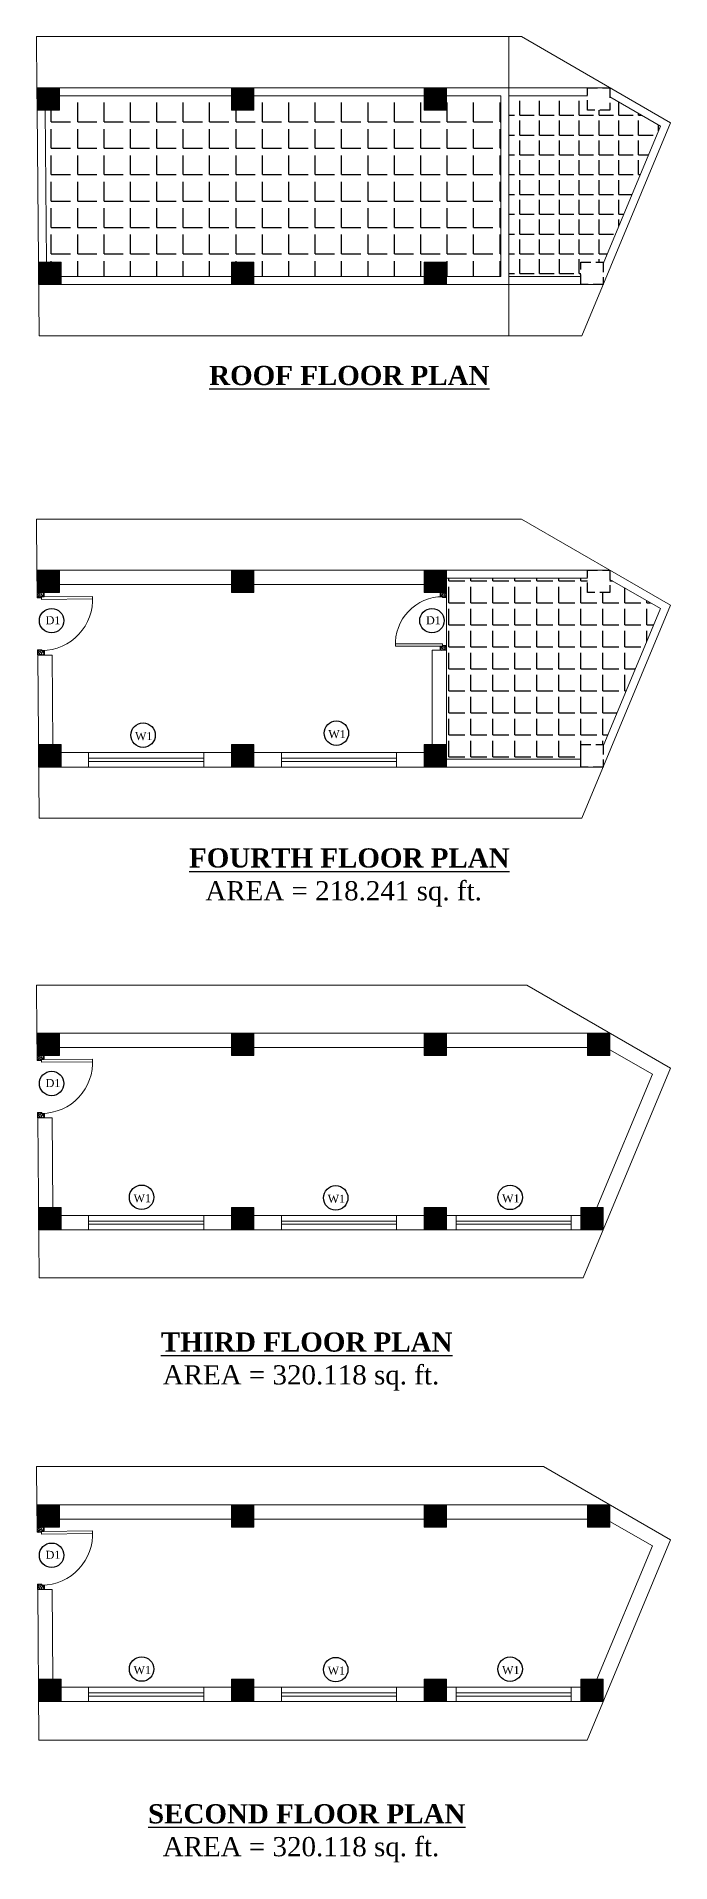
# Model space of a CAD drawing. Header units: inches. Extents: x 20273 to 45441, y -4696 to -1121.
# Drawn here: x 30202 to 30599, y -3282 to -2141 of the extents above; entities that cross this region are included whole.
import ezdxf

# ---------------------------------------------------------------- set-up
doc = ezdxf.new("R2010")
doc.units = ezdxf.units.IN
doc.header["$LTSCALE"] = 5
doc.header["$MEASUREMENT"] = 0
doc.linetypes.add('HIDDEN', pattern=[0.375, 0.25, -0.125])
doc.layers.add('A-WALL', color=7, linetype='Continuous', lineweight=9)
doc.layers.add('DOOR', color=62, linetype='Continuous', lineweight=0)
doc.layers.add('TEXT', color=6, linetype='Continuous')
doc.layers.add('WALL', color=7, linetype='Continuous')
doc.styles.add('ordinary', font='times.ttf')
pattern_1 = [(45, (4083.21402, 1189.90549), (-0.08838834765, 0.08838834765), [])]
pattern_2 = [(45, (4083.21402, 605.82846), (-0.08838834765, 0.08838834765), [])]
pattern_3 = [(45, (4083.21402, 900.65939), (-0.08838834765, 0.08838834765), [])]
pattern_4 = [(45, (4083.21402, 1491.43038), (-0.08838834765, 0.08838834765), [])]

# ---------------------------------------------------------------- blocks, each defined once
blk = doc.blocks.new('A$C27B36B59')
at = {"layer": 'DOOR'}
for p, q in [((0, 4), (0, 0)), ((2.5, 4), (0, 4)), ((0, 0), (3, 0)), ((2.5, 2.5), (2.5, 4)), ((3, 2.5), (2.5, 2.5)), ((3, 0), (3, 2.5))]:
    blk.add_line(p, q, dxfattribs=at)
for centre, radius, start, end in [((-1.4, -0.5), 4.75, 22.1411, 72.838), ((1.3, 2.1), 1.64, 45.138, 144.8948), ((2.2, 0.3), 2.49, 83.3149, 152.658), ((0.1, 0.4), 2.05, 349.4875, 93.6805), ((2, -0.5), 2.01, 58.7447, 166.495), ((-0.1, 0.3), 1.13, 343.542, 86.947), ((2.1, -0.4), 1.17, 38.2816, 160.1519)]:
    blk.add_arc(centre, radius, start, end, dxfattribs=at)
blk = doc.blocks.new('D2')
at = {"layer": 'DOOR'}
for p, q in [((74474, 24047.6), (74474, 24018.1)), ((74474, 24047.6), (74475.5, 24047.6)), ((74475.5, 24047.6), (74475.5, 24018.1))]:
    blk.add_line(p, q, dxfattribs=at)
blk.add_arc((74474, 24047.6), 29.5, 180, 272.9146, dxfattribs=at)
at = {"layer": 'DOOR', "xscale": -1, "rotation": 180}
blk.add_blockref('A$C27B36B59', (74442, 24050.1), dxfattribs=at)
at = {"layer": 'DOOR', "rotation": 180}
blk.add_blockref('A$C27B36B59', (74478, 24050.1), dxfattribs=at)

msp = doc.modelspace()

# ---------------------------------------------------------------- hatches: boundary and pattern name
at = {"layer": 'A-WALL', "ltscale": 5}
h = msp.add_hatch(dxfattribs=at)
h.set_pattern_fill('ANSI31', color=256)
h.set_pattern_definition(pattern_4)
h.paths.add_polyline_path([(30216.68, -2187.18), (30216.68, -2173.18), (30202.68, -2173.18), (30202.68, -2187.18)])
h = msp.add_hatch(dxfattribs=at)
h.set_pattern_fill('ANSI31', color=256)
h.set_pattern_definition(pattern_4)
h.paths.add_polyline_path([(30338.1, -2187.18), (30338.1, -2173.18), (30324.1, -2173.18), (30324.1, -2187.18)])
h = msp.add_hatch(dxfattribs=at)
h.set_pattern_fill('ANSI31', color=256)
h.set_pattern_definition(pattern_4)
h.paths.add_polyline_path([(30458.6, -2187.18), (30458.6, -2173.18), (30444.6, -2173.18), (30444.6, -2187.18)])
h = msp.add_hatch(dxfattribs=at)
h.set_pattern_fill('ANSI31', color=256)
h.set_pattern_definition(pattern_4)
h.paths.add_polyline_path([(30217.6, -2296.17), (30217.6, -2282.17), (30203.6, -2282.17), (30203.6, -2296.17)])
h = msp.add_hatch(dxfattribs=at)
h.set_pattern_fill('ANSI31', color=256)
h.set_pattern_definition(pattern_4)
h.paths.add_polyline_path([(30338.1, -2296.17), (30338.1, -2282.17), (30324.1, -2282.17), (30324.1, -2296.17)])
h = msp.add_hatch(dxfattribs=at)
h.set_pattern_fill('ANSI31', color=256)
h.set_pattern_definition(pattern_4)
h.paths.add_polyline_path([(30444.6, -2296.17), (30458.6, -2296.17), (30458.6, -2282.17), (30444.6, -2282.17)])
h = msp.add_hatch(dxfattribs=at)
h.set_pattern_fill('ANSI31', color=256)
h.set_pattern_definition(pattern_1)
h.paths.add_polyline_path([(30216.68, -2488.71), (30216.68, -2474.71), (30202.68, -2474.71), (30202.68, -2488.71)])
h = msp.add_hatch(dxfattribs=at)
h.set_pattern_fill('ANSI31', color=256)
h.set_pattern_definition(pattern_1)
h.paths.add_polyline_path([(30338.1, -2488.71), (30338.1, -2474.71), (30324.1, -2474.71), (30324.1, -2488.71)])
h = msp.add_hatch(dxfattribs=at)
h.set_pattern_fill('ANSI31', color=256)
h.set_pattern_definition(pattern_1)
h.paths.add_polyline_path([(30458.6, -2488.71), (30458.6, -2474.71), (30444.6, -2474.71), (30444.6, -2488.71)])
h = msp.add_hatch(dxfattribs=at)
h.set_pattern_fill('ANSI31', color=256)
h.set_pattern_definition(pattern_1)
h.paths.add_polyline_path([(30217.6, -2597.7), (30217.6, -2583.7), (30203.6, -2583.7), (30203.6, -2597.7)])
h = msp.add_hatch(dxfattribs=at)
h.set_pattern_fill('ANSI31', color=256)
h.set_pattern_definition(pattern_1)
h.paths.add_polyline_path([(30338.1, -2597.7), (30338.1, -2583.7), (30324.1, -2583.7), (30324.1, -2597.7)])
h = msp.add_hatch(dxfattribs=at)
h.set_pattern_fill('ANSI31', color=256)
h.set_pattern_definition(pattern_1)
h.paths.add_polyline_path([(30444.6, -2597.7), (30458.6, -2597.7), (30458.6, -2583.7), (30444.6, -2583.7)])
h = msp.add_hatch(dxfattribs=at)
h.set_pattern_fill('ANSI31', color=256)
h.set_pattern_definition(pattern_3)
h.paths.add_polyline_path([(30216.68, -2777.95), (30216.68, -2763.95), (30202.68, -2763.95), (30202.68, -2777.95)])
h = msp.add_hatch(dxfattribs=at)
h.set_pattern_fill('ANSI31', color=256)
h.set_pattern_definition(pattern_3)
h.paths.add_polyline_path([(30338.1, -2777.95), (30338.1, -2763.95), (30324.1, -2763.95), (30324.1, -2777.95)])
h = msp.add_hatch(dxfattribs=at)
h.set_pattern_fill('ANSI31', color=256)
h.set_pattern_definition(pattern_3)
h.paths.add_polyline_path([(30458.6, -2777.95), (30458.6, -2763.95), (30444.6, -2763.95), (30444.6, -2777.95)])
h = msp.add_hatch(dxfattribs=at)
h.set_pattern_fill('ANSI31', color=256)
h.set_pattern_definition(pattern_3)
h.paths.add_polyline_path([(30560.72, -2763.95), (30546.72, -2763.95), (30546.72, -2777.95), (30560.72, -2777.95)])
h = msp.add_hatch(dxfattribs=at)
h.set_pattern_fill('ANSI31', color=256)
h.set_pattern_definition(pattern_3)
h.paths.add_polyline_path([(30217.6, -2886.94), (30217.6, -2872.94), (30203.6, -2872.94), (30203.6, -2886.94)])
h = msp.add_hatch(dxfattribs=at)
h.set_pattern_fill('ANSI31', color=256)
h.set_pattern_definition(pattern_3)
h.paths.add_polyline_path([(30338.1, -2886.94), (30338.1, -2872.94), (30324.1, -2872.94), (30324.1, -2886.94)])
h = msp.add_hatch(dxfattribs=at)
h.set_pattern_fill('ANSI31', color=256)
h.set_pattern_definition(pattern_3)
h.paths.add_polyline_path([(30444.6, -2886.94), (30458.6, -2886.94), (30458.6, -2872.94), (30444.6, -2872.94)])
h = msp.add_hatch(dxfattribs=at)
h.set_pattern_fill('ANSI31', color=256)
h.set_pattern_definition(pattern_3)
h.paths.add_polyline_path([(30556.47, -2872.94), (30542.47, -2872.94), (30542.47, -2886.94), (30556.47, -2886.94)])
h = msp.add_hatch(dxfattribs=at)
h.set_pattern_fill('ANSI31', color=256)
h.set_pattern_definition(pattern_2)
h.paths.add_polyline_path([(30216.68, -3072.78), (30216.68, -3058.78), (30202.68, -3058.78), (30202.68, -3072.78)])
h = msp.add_hatch(dxfattribs=at)
h.set_pattern_fill('ANSI31', color=256)
h.set_pattern_definition(pattern_2)
h.paths.add_polyline_path([(30338.1, -3072.78), (30338.1, -3058.78), (30324.1, -3058.78), (30324.1, -3072.78)])
h = msp.add_hatch(dxfattribs=at)
h.set_pattern_fill('ANSI31', color=256)
h.set_pattern_definition(pattern_2)
h.paths.add_polyline_path([(30458.6, -3072.78), (30458.6, -3058.78), (30444.6, -3058.78), (30444.6, -3072.78)])
h = msp.add_hatch(dxfattribs=at)
h.set_pattern_fill('ANSI31', color=256)
h.set_pattern_definition(pattern_2)
h.paths.add_polyline_path([(30560.72, -3058.78), (30546.72, -3058.78), (30546.72, -3072.78), (30560.72, -3072.78)])
h = msp.add_hatch(dxfattribs=at)
h.set_pattern_fill('ANSI31', color=256)
h.set_pattern_definition(pattern_2)
h.paths.add_polyline_path([(30217.6, -3181.77), (30217.6, -3167.77), (30203.6, -3167.77), (30203.6, -3181.77)])
h = msp.add_hatch(dxfattribs=at)
h.set_pattern_fill('ANSI31', color=256)
h.set_pattern_definition(pattern_2)
h.paths.add_polyline_path([(30338.1, -3181.77), (30338.1, -3167.77), (30324.1, -3167.77), (30324.1, -3181.77)])
h = msp.add_hatch(dxfattribs=at)
h.set_pattern_fill('ANSI31', color=256)
h.set_pattern_definition(pattern_2)
h.paths.add_polyline_path([(30444.6, -3181.77), (30458.6, -3181.77), (30458.6, -3167.77), (30444.6, -3167.77)])
h = msp.add_hatch(dxfattribs=at)
h.set_pattern_fill('ANSI31', color=256)
h.set_pattern_definition(pattern_2)
h.paths.add_polyline_path([(30556.47, -3167.77), (30542.47, -3167.77), (30542.47, -3181.77), (30556.47, -3181.77)])
at = {"layer": 'WALL', "linetype": 'ByBlock', "ltscale": 5, "true_color": 0xf8991e}
h = msp.add_hatch(dxfattribs=at)
h.set_pattern_fill('ANGLE', color=30, scale=60)
h.set_pattern_definition([(0, (0, 0), (0, 16.5), [12, -4.5]), (90, (0, 0), (-16.5, 1e-15), [12, -4.5])])
h.paths.add_polyline_path([(30492.6, -2178.18), (30458.6, -2178.18), (30458.6, -2187.18), (30444.6, -2187.18), (30444.6, -2178.18), (30338.1, -2178.18), (30338.1, -2187.18), (30324.1, -2187.18), (30324.1, -2178.18), (30216.68, -2178.18), (30216.68, -2187.18), (30207.68, -2187.18), (30208.48, -2282.17), (30217.6, -2282.17), (30217.6, -2291.17), (30324.1, -2291.17), (30324.1, -2282.17), (30338.1, -2282.17), (30338.1, -2291.17), (30444.6, -2291.17), (30444.6, -2282.17), (30458.6, -2282.17), (30458.6, -2291.17), (30492.6, -2291.17)])
h = msp.add_hatch(dxfattribs=at)
h.set_pattern_fill('ANGLE', color=30, scale=45)
h.set_pattern_definition([(0, (0, 0), (0, 12.375), [9, -3.375]), (90, (0, 0), (-12.375, 8e-16), [9, -3.375])])
h.paths.add_polyline_path([(30497.6, -2178.18), (30497.6, -2291.17), (30542.47, -2291.17), (30542.47, -2282.17), (30556.47, -2282.17), (30556.47, -2283.15), (30592.24, -2197.17), (30560.72, -2178.96), (30560.72, -2187.18), (30546.72, -2187.18), (30546.72, -2178.18)])
h = msp.add_hatch(dxfattribs=at)
h.set_pattern_fill('ANGLE', color=30, scale=50)
h.set_pattern_definition([(0, (2162.43, 1189.905), (0, 13.75), [10, -3.75]), (90, (2162.43, 1189.905), (-13.75, 8e-16), [10, -3.75])])
h.paths.add_polyline_path([(30592.24, -2498.69), (30560.72, -2480.48), (30560.72, -2488.71), (30546.72, -2488.71), (30546.72, -2479.71), (30458.6, -2479.71), (30458.6, -2524.71), (30458.6, -2592.7), (30542.47, -2592.7), (30542.47, -2583.7), (30556.47, -2583.7), (30556.47, -2584.68)])

# ---------------------------------------------------------------- linework, layer by layer
at = {"layer": 'A-WALL', "ltscale": 5}
for p, q in [((30202.29, -2141.18), (30202.56, -2173.18)), ((30505.35, -2141.18), (30202.29, -2141.18)), ((30497.6, -2141.18), (30497.6, -2328.17)), ((30598.54, -2195.04), (30505.35, -2141.18)), ((30202.56, -2173.18), (30202.68, -2187.18)), ((30497.6, -2173.18), (30202.56, -2173.18)), ((30202.68, -2178.18), (30202.56, -2178.18)), ((30324.1, -2178.18), (30216.68, -2178.18)), ((30444.6, -2178.18), (30338.1, -2178.18)), ((30492.6, -2178.18), (30458.6, -2178.18)), ((30492.6, -2178.18), (30492.6, -2291.17)), ((30560.72, -2173.18), (30497.6, -2173.18)), ((30546.72, -2178.18), (30497.6, -2178.18)), ((30592.24, -2197.17), (30560.72, -2178.96)), ((30202.68, -2187.18), (30203.87, -2328.17)), ((30207.68, -2187.14), (30208.48, -2282.17)), ((30543.16, -2328.17), (30598.54, -2195.04)), ((30556.47, -2283.15), (30592.24, -2197.17)), ((30217.6, -2291.17), (30324.1, -2291.17)), ((30337.98, -2291.17), (30444.6, -2291.17)), ((30458.6, -2291.17), (30492.6, -2291.17)), ((30497.6, -2291.17), (30542.47, -2291.17)), ((30203.6, -2296.17), (30497.6, -2296.17)), ((30497.6, -2296.17), (30556.47, -2296.17)), ((30203.87, -2328.17), (30543.16, -2328.17)), ((30202.29, -2442.71), (30202.56, -2474.71)), ((30505.35, -2442.71), (30202.29, -2442.71)), ((30598.54, -2496.56), (30505.35, -2442.71)), ((30560.72, -2474.71), (30202.56, -2474.71)), ((30202.56, -2474.71), (30202.68, -2488.71)), ((30324.1, -2483.71), (30216.68, -2483.71)), ((30444.6, -2483.71), (30338.1, -2483.71)), ((30546.72, -2479.71), (30458.6, -2479.71)), ((30592.24, -2498.69), (30560.72, -2480.48)), ((30458.6, -2488.71), (30458.6, -2524.71)), ((30543.16, -2629.7), (30598.54, -2496.56)), ((30556.47, -2584.68), (30592.24, -2498.69)), ((30212.01, -2527.7), (30203.01, -2527.7)), ((30203.01, -2527.7), (30203.87, -2629.7)), ((30212.01, -2527.7), (30212.48, -2583.7)), ((30449.6, -2524.71), (30449.6, -2583.7)), ((30458.6, -2524.71), (30449.6, -2524.71)), ((30458.6, -2524.71), (30458.6, -2583.7)), ((30324.1, -2588.7), (30217.6, -2588.7)), ((30234.85, -2588.7), (30234.85, -2597.7)), ((30306.85, -2588.7), (30306.85, -2597.7)), ((30444.6, -2588.7), (30338.1, -2588.7)), ((30355.35, -2588.7), (30355.35, -2597.7)), ((30427.35, -2588.7), (30427.35, -2597.7)), ((30203.6, -2597.7), (30556.47, -2597.7)), ((30234.85, -2592.2), (30306.85, -2592.2)), ((30234.85, -2594.2), (30306.85, -2594.2)), ((30355.35, -2592.2), (30427.35, -2592.2)), ((30355.35, -2594.2), (30427.35, -2594.2)), ((30458.6, -2592.7), (30542.47, -2592.7)), ((30203.87, -2629.7), (30543.16, -2629.7)), ((30202.31, -2733.95), (30202.56, -2763.95)), ((30508.81, -2733.95), (30202.31, -2733.95)), ((30598.54, -2785.81), (30508.81, -2733.95)), ((30560.72, -2763.95), (30202.56, -2763.95)), ((30202.56, -2763.95), (30202.68, -2777.95)), ((30324.1, -2772.95), (30216.68, -2772.95)), ((30444.6, -2772.95), (30338.1, -2772.95)), ((30546.72, -2772.95), (30458.6, -2772.95)), ((30587.2, -2789.64), (30560.72, -2774.35)), ((30543.99, -2916.94), (30598.54, -2785.81)), ((30552.55, -2872.94), (30587.2, -2789.64)), ((30203.01, -2816.95), (30203.86, -2916.94)), ((30212.01, -2816.95), (30203.01, -2816.95)), ((30212.01, -2816.95), (30212.48, -2872.94)), ((30203.6, -2886.94), (30556.47, -2886.94)), ((30324.1, -2877.94), (30217.6, -2877.94)), ((30234.85, -2877.94), (30234.85, -2886.94)), ((30234.85, -2881.44), (30306.85, -2881.44)), ((30234.85, -2883.44), (30306.85, -2883.44)), ((30306.85, -2877.94), (30306.85, -2886.94)), ((30444.6, -2877.94), (30338.1, -2877.94)), ((30355.35, -2877.94), (30355.35, -2886.94)), ((30355.35, -2881.44), (30427.35, -2881.44)), ((30355.35, -2883.44), (30427.35, -2883.44)), ((30427.35, -2877.94), (30427.35, -2886.94)), ((30542.47, -2877.94), (30458.6, -2877.94)), ((30464.54, -2877.94), (30464.54, -2886.94)), ((30464.54, -2881.44), (30536.54, -2881.44)), ((30464.54, -2883.44), (30536.54, -2883.44)), ((30536.54, -2877.94), (30536.54, -2886.94)), ((30203.86, -2916.94), (30543.99, -2916.94)), ((30202.36, -3034.78), (30202.56, -3058.78)), ((30519.19, -3034.78), (30202.36, -3034.78)), ((30598.54, -3080.64), (30519.19, -3034.78)), ((30560.72, -3058.78), (30202.56, -3058.78)), ((30202.56, -3058.78), (30202.68, -3072.78)), ((30324.1, -3067.78), (30216.68, -3067.78)), ((30444.6, -3067.78), (30338.1, -3067.78)), ((30546.72, -3067.78), (30458.6, -3067.78)), ((30587.2, -3084.48), (30560.72, -3069.18)), ((30546.48, -3205.77), (30598.54, -3080.64)), ((30552.55, -3167.77), (30587.2, -3084.48)), ((30203.01, -3111.78), (30203.81, -3205.77)), ((30212.01, -3111.78), (30203.01, -3111.78)), ((30212.01, -3111.78), (30212.48, -3167.77)), ((30203.6, -3181.77), (30556.47, -3181.77)), ((30324.1, -3172.77), (30217.6, -3172.77)), ((30234.85, -3172.77), (30234.85, -3181.77)), ((30234.85, -3176.27), (30306.85, -3176.27)), ((30234.85, -3178.27), (30306.85, -3178.27)), ((30306.85, -3172.77), (30306.85, -3181.77)), ((30444.6, -3172.77), (30338.1, -3172.77)), ((30355.35, -3172.77), (30355.35, -3181.77)), ((30355.35, -3176.27), (30427.35, -3176.27)), ((30355.35, -3178.27), (30427.35, -3178.27)), ((30427.35, -3172.77), (30427.35, -3181.77)), ((30542.47, -3172.77), (30458.6, -3172.77)), ((30464.54, -3172.77), (30464.54, -3181.77)), ((30464.54, -3176.27), (30536.54, -3176.27)), ((30464.54, -3178.27), (30536.54, -3178.27)), ((30536.54, -3172.77), (30536.54, -3181.77)), ((30203.81, -3205.77), (30546.48, -3205.77))]:
    msp.add_line(p, q, dxfattribs=at)
for points in [[(30202.68, -2173.18), (30216.68, -2173.18), (30216.68, -2187.18), (30202.68, -2187.18)], [(30324.1, -2173.18), (30338.1, -2173.18), (30338.1, -2187.18), (30324.1, -2187.18)], [(30444.6, -2173.18), (30458.6, -2173.18), (30458.6, -2187.18), (30444.6, -2187.18)], [(30203.6, -2282.17), (30217.6, -2282.17), (30217.6, -2296.17), (30203.6, -2296.17)], [(30324.1, -2282.17), (30338.1, -2282.17), (30338.1, -2296.17), (30324.1, -2296.17)], [(30444.6, -2282.17), (30458.6, -2282.17), (30458.6, -2296.17), (30444.6, -2296.17)], [(30202.68, -2474.71), (30216.68, -2474.71), (30216.68, -2488.71), (30202.68, -2488.71)], [(30324.1, -2474.71), (30338.1, -2474.71), (30338.1, -2488.71), (30324.1, -2488.71)], [(30444.6, -2474.71), (30458.6, -2474.71), (30458.6, -2488.71), (30444.6, -2488.71)], [(30203.6, -2583.7), (30217.6, -2583.7), (30217.6, -2597.7), (30203.6, -2597.7)], [(30324.1, -2583.7), (30338.1, -2583.7), (30338.1, -2597.7), (30324.1, -2597.7)], [(30444.6, -2583.7), (30458.6, -2583.7), (30458.6, -2597.7), (30444.6, -2597.7)], [(30202.68, -2763.95), (30216.68, -2763.95), (30216.68, -2777.95), (30202.68, -2777.95)], [(30324.1, -2763.95), (30338.1, -2763.95), (30338.1, -2777.95), (30324.1, -2777.95)], [(30444.6, -2763.95), (30458.6, -2763.95), (30458.6, -2777.95), (30444.6, -2777.95)], [(30546.72, -2763.95), (30560.72, -2763.95), (30560.72, -2777.95), (30546.72, -2777.95)], [(30203.6, -2872.94), (30217.6, -2872.94), (30217.6, -2886.94), (30203.6, -2886.94)], [(30324.1, -2872.94), (30338.1, -2872.94), (30338.1, -2886.94), (30324.1, -2886.94)], [(30444.6, -2872.94), (30458.6, -2872.94), (30458.6, -2886.94), (30444.6, -2886.94)], [(30542.47, -2872.94), (30556.47, -2872.94), (30556.47, -2886.94), (30542.47, -2886.94)], [(30202.68, -3058.78), (30216.68, -3058.78), (30216.68, -3072.78), (30202.68, -3072.78)], [(30324.1, -3058.78), (30338.1, -3058.78), (30338.1, -3072.78), (30324.1, -3072.78)], [(30444.6, -3058.78), (30458.6, -3058.78), (30458.6, -3072.78), (30444.6, -3072.78)], [(30546.72, -3058.78), (30560.72, -3058.78), (30560.72, -3072.78), (30546.72, -3072.78)], [(30203.6, -3167.77), (30217.6, -3167.77), (30217.6, -3181.77), (30203.6, -3181.77)], [(30324.1, -3167.77), (30338.1, -3167.77), (30338.1, -3181.77), (30324.1, -3181.77)], [(30444.6, -3167.77), (30458.6, -3167.77), (30458.6, -3181.77), (30444.6, -3181.77)], [(30542.47, -3167.77), (30556.47, -3167.77), (30556.47, -3181.77), (30542.47, -3181.77)]]:
    msp.add_lwpolyline(points, close=True, dxfattribs=at)
at = {"layer": 'TEXT'}
for centre in [(30211.71, -2506.23), (30449.44, -2506.23), (30268.91, -2577.78), (30389.71, -2576.56), (30211.71, -2795.48), (30267.96, -2866.61), (30389.31, -2866.96), (30498.31, -2866.68), (30211.71, -3090.31), (30267.96, -3161.44), (30389.31, -3161.79), (30498.31, -3161.51)]:
    msp.add_circle(centre, 7.64, dxfattribs=at)
at = {"layer": 'WALL', "color": 2, "linetype": 'HIDDEN', "ltscale": 5}
for points in [[(30546.72, -2173.18), (30560.72, -2173.18), (30560.72, -2187.18), (30546.72, -2187.18)], [(30542.47, -2282.17), (30556.47, -2282.17), (30556.47, -2296.17), (30542.47, -2296.17)], [(30546.72, -2474.71), (30560.72, -2474.71), (30560.72, -2488.71), (30546.72, -2488.71)], [(30542.47, -2583.7), (30556.47, -2583.7), (30556.47, -2597.7), (30542.47, -2597.7)]]:
    msp.add_lwpolyline(points, close=True, dxfattribs=at)

# ---------------------------------------------------------------- block references
at = {"layer": 'WALL', "color": 2, "linetype": 'ByBlock', "xscale": 1.083333333326322, "yscale": 1.083333333326322, "zscale": 1.083333333326322, "rotation": 90.48576269148516}
for p in [(56940.05, -82949.36), (56940.05, -83238.61), (56940.05, -83533.44)]:
    msp.add_blockref('D2', p, dxfattribs=at)
at = {"layer": 'WALL', "color": 2, "linetype": 'ByBlock', "rotation": 270.0000000001951}
msp.add_blockref('D2', (6408.51, 71953.25), dxfattribs=at)

# ---------------------------------------------------------------- texts
at = {"layer": 'TEXT', "style": 'ordinary'}
for p in [(30208, -2508.47), (30445.74, -2508.47), (30208, -2797.71), (30208, -3092.54)]:
    msp.add_text('D1', height=5, dxfattribs=at).set_placement(p)
for p in [(30263.87, -2580.85), (30384.68, -2579.62), (30262.93, -2869.67), (30384.28, -2870.03), (30493.28, -2869.74), (30262.93, -3164.51), (30384.28, -3164.86), (30493.28, -3164.57)]:
    msp.add_text('W1', height=5, rotation=0.00039, dxfattribs=at).set_placement(p)
at = {"layer": 'TEXT', "char_height": 12, "width": 219.8151, "attachment_point": 8, "rotation": 359.99961, "style": 'ordinary'}
for s, insert in [('{\\fTimes New Roman|b1|i0|c0|p18;\\LROOF FLOOR PLAN}', (30397.81, -2359.17)), ('{\\fTimes New Roman|b1|i0|c0|p18;\\LFOURTH FLOOR PLAN}', (30397.81, -2660.7)), ('AREA = 218.241 sq. ft.', (30394.23, -2684.94)), ('{\\fTimes New Roman|b1|i0|c0|p18;\\LTHIRD FLOOR PLAN}', (30371.17, -2963.23)), ('AREA = 320.118 sq. ft.', (30367.58, -2987.47)), ('{\\fTimes New Roman|b1|i0|c0|p18;\\LSECOND FLOOR PLAN}', (30371.17, -3258.06)), ('AREA = 320.118 sq. ft.', (30367.58, -3282.31))]:
    msp.add_mtext(s, dxfattribs=dict(at, insert=insert))

doc.saveas('drawing.dxf')
